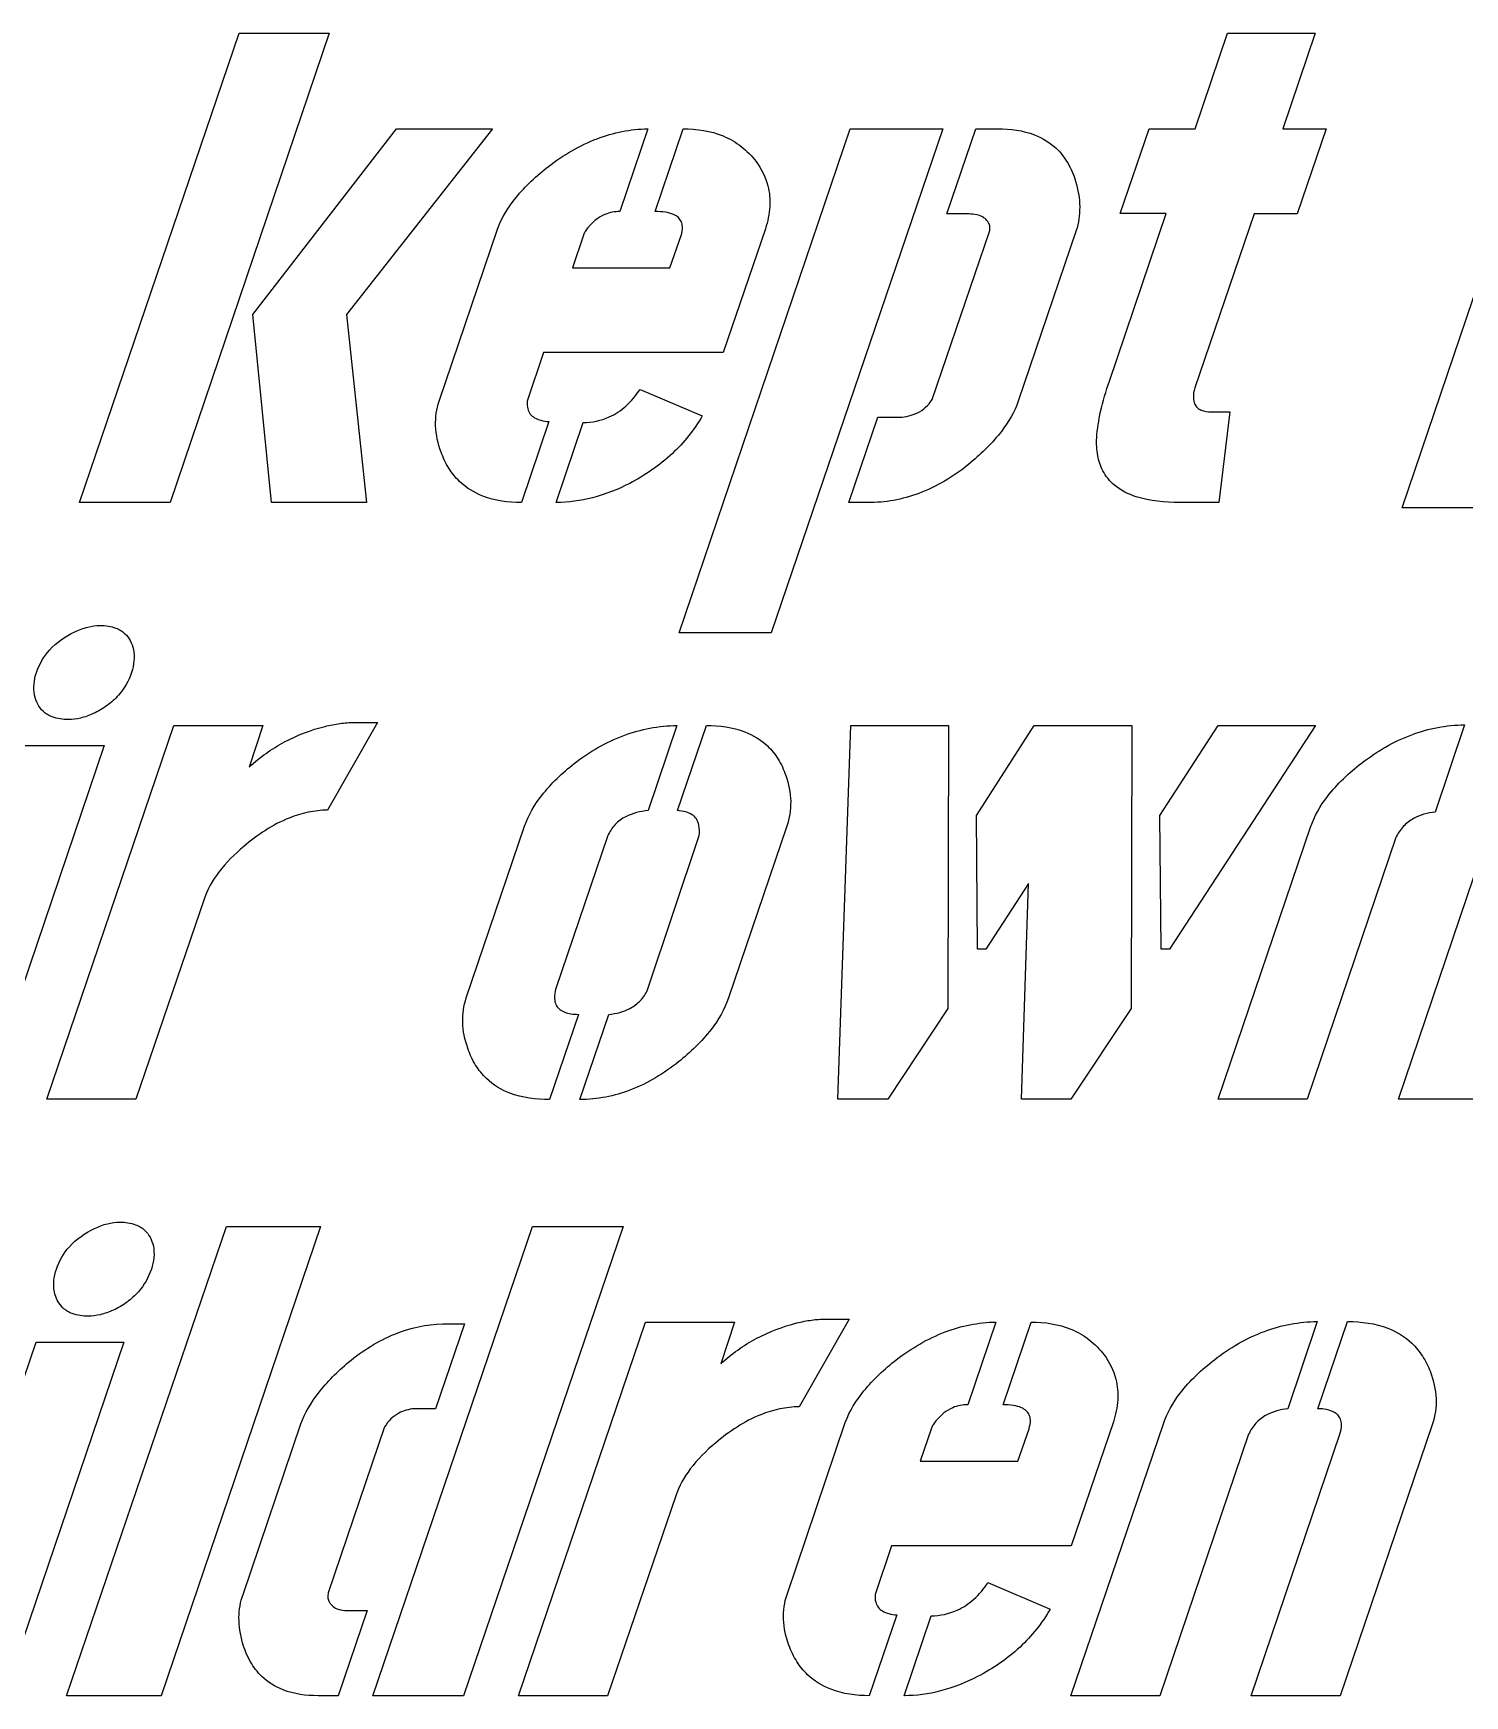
# Model space of a CAD drawing. Header units: inches. Extents: x 3.1 to 35.1, y -33.5 to 2.5.
# Drawn here: x 25.232 to 29.129, y -28.981 to -24.453 of the extents above; entities that cross this region are included whole.
import ezdxf

# ---------------------------------------------------------------- set-up
doc = ezdxf.new("R2010")
doc.units = ezdxf.units.IN
doc.header["$MEASUREMENT"] = 0

msp = doc.modelspace()

# ---------------------------------------------------------------- linework, layer by layer
for p, q in [((26.9053, -24.7135), (26.8293, -24.9389)), ((26.9253, -24.9389), (27.0013, -24.7135)), ((26.337, -25.4552), (26.4957, -24.9869)), ((27.679, -25.4512), (27.8351, -24.9936)), ((28.0713, -24.9909), (27.9138, -25.4552)), ((26.884, -25.4232), (27.0534, -25.4952)), ((26.6358, -25.5112), (26.5611, -25.7313)), ((26.6558, -25.7313), (26.7292, -25.5139)), ((26.9847, -26.3385), (26.906, -26.5706)), ((26.986, -26.5706), (27.0647, -26.3385)), ((29.1285, -26.3371), (29.0484, -26.5746)), ((26.411, -27.0802), (26.5698, -26.6133)), ((27.2835, -26.6133), (27.1247, -27.0802)), ((26.7966, -26.6386), (26.6552, -27.0548)), ((26.9046, -27.0588), (27.0447, -26.6386)), ((26.7165, -27.1255), (26.6378, -27.3577)), ((26.7205, -27.3577), (26.7992, -27.1255)), ((27.8525, -27.9635), (27.7764, -28.1889)), ((27.8725, -28.1889), (27.9485, -27.9635)), ((28.7276, -27.9621), (28.6476, -28.1996)), ((28.7289, -28.1996), (28.8103, -27.9621)), ((25.8034, -28.7052), (25.9608, -28.2409)), ((26.1889, -28.2489), (26.0355, -28.7012)), ((27.2842, -28.7052), (27.4429, -28.2369)), ((27.8311, -28.6732), (28.0005, -28.7452)), ((27.583, -28.7612), (27.5083, -28.9813)), ((27.603, -28.9813), (27.6764, -28.7639))]:
    msp.add_line(p, q)
for points in [[(25.7927, -24.4533), (26.0382, -24.4533), (25.6046, -25.7313), (25.3578, -25.7313)], [(26.2209, -24.7135), (26.4824, -24.7135), (26.0849, -25.2191), (26.1396, -25.7313), (25.8807, -25.7313), (25.8301, -25.2191)], [(27.4563, -24.7135), (27.7084, -24.7135), (27.2415, -26.0862), (26.9907, -26.0862)], [(27.4583, -26.3385), (27.7237, -26.3385), (27.7224, -27.1095), (27.5583, -27.3563), (27.4222, -27.3563)], [(27.7998, -26.5839), (27.9572, -26.3385), (28.2227, -26.3385), (28.2213, -27.1095), (28.0572, -27.3563), (27.9225, -27.3563), (27.9412, -26.7694), (27.8251, -26.9481), (27.8024, -26.9481)], [(28.2987, -26.5839), (28.4575, -26.3385), (28.7229, -26.3385), (28.3254, -26.9481), (28.3027, -26.9481)], [(25.1864, -26.3932), (25.4252, -26.3932), (25.0983, -27.3563), (24.8582, -27.3563)], [(25.758, -27.7033), (26.0142, -27.7033), (25.5806, -28.9813), (25.3231, -28.9813)], [(26.5918, -27.7033), (26.8386, -27.7033), (26.4037, -28.9813), (26.1569, -28.9813)], [(25.2404, -28.0182), (25.4792, -28.0182), (25.1524, -28.9813), (24.9122, -28.9813)]]:
    msp.add_lwpolyline(points, close=True)
for points in [[(28.162, -25.4005), (28.3167, -24.9443), (28.1913, -24.9443), (28.27, -24.7135), (28.3954, -24.7135), (28.4835, -24.4533), (28.7223, -24.4533), (28.6342, -24.7135), (28.7516, -24.7135), (28.6729, -24.9456), (28.5555, -24.9456), (28.3941, -25.4192)], [(29.4253, -25.0323), (29.1825, -25.746), (28.9584, -25.746), (29.3973, -24.4533), (29.6201, -24.4533), (29.5174, -24.7575)], [(27.7791, -24.9456), (27.7191, -24.9456), (27.7978, -24.7135), (27.8578, -24.7135)], [(27.2255, -24.9856), (27.1107, -25.3231), (26.6211, -25.3231), (26.5771, -25.4552)], [(26.7305, -25.0029), (26.6999, -25.0923), (26.9653, -25.0923), (26.996, -25.0043)], [(28.4381, -25.4845), (28.4901, -25.4845), (28.4595, -25.7313), (28.3527, -25.7313)], [(27.5123, -25.7313), (27.4523, -25.7313), (27.531, -25.4992), (27.591, -25.4992)], [(25.6973, -26.812), (25.5119, -27.3563), (25.2691, -27.3563), (25.6146, -26.3385), (25.8574, -26.3385), (25.8201, -26.4519)], [(26.1055, -26.3305), (26.1696, -26.3305), (26.0335, -26.5693)], [(28.9417, -26.644), (28.7003, -27.3563), (28.4575, -27.3563), (28.7096, -26.6159)], [(29.442, -26.6159), (29.1912, -27.3563), (28.9484, -27.3563), (29.1898, -26.644)], [(26.3477, -27.9688), (26.4064, -27.9688), (26.3277, -28.1996), (26.269, -28.1996)], [(26.9813, -28.437), (26.7959, -28.9813), (26.5531, -28.9813), (26.8986, -27.9635), (27.1414, -27.9635), (27.1041, -28.0769)], [(27.3896, -27.9555), (27.4536, -27.9555), (27.3175, -28.1943)], [(28.1726, -28.2356), (28.0579, -28.5731), (27.5683, -28.5731), (27.5243, -28.7052)], [(27.6777, -28.2529), (27.647, -28.3423), (27.9125, -28.3423), (27.9432, -28.2543)], [(28.5408, -28.269), (28.2994, -28.9813), (28.0566, -28.9813), (28.3087, -28.2409)], [(29.0411, -28.2409), (28.7903, -28.9813), (28.5475, -28.9813), (28.789, -28.269)], [(26.0862, -28.7492), (26.1409, -28.7492), (26.0622, -28.9813), (26.0075, -28.9813)]]:
    msp.add_lwpolyline(points)
for points, knots in [([(26.6345, -24.8162), (26.6752, -24.785), (26.7196, -24.7587), (26.8119, -24.7236), (26.8578, -24.7144), (26.9053, -24.7135)], [0, 0, 0, 0, 0.3909347, 0.3909347, 0.7525892, 0.7525892, 0.7525892, 0.7525892]), ([(27.0013, -24.7135), (27.0385, -24.7135), (27.0757, -24.7189), (27.1278, -24.7404), (27.1444, -24.7499), (27.1749, -24.7736), (27.1884, -24.7874), (27.2001, -24.8028)], [0, 0, 0, 0, 0.2832723, 0.2832723, 0.4295154, 0.4295154, 0.577475, 0.577475, 0.577475, 0.577475]), ([(27.8578, -24.7135), (27.8917, -24.7135), (27.9264, -24.7178), (27.9804, -24.7387), (28.0005, -24.7511), (28.0299, -24.7792), (28.04, -24.7923), (28.0576, -24.8222), (28.0646, -24.839), (28.0699, -24.8562)], [0, 0, 0, 0, 0.2585069, 0.2585069, 0.440909, 0.440909, 0.5678476, 0.5678476, 0.7052687, 0.7052687, 0.7052687, 0.7052687]), ([(27.2001, -24.8028), (27.215, -24.8229), (27.2261, -24.8448), (27.2368, -24.8874), (27.2383, -24.9061), (27.236, -24.9456), (27.2318, -24.966), (27.2255, -24.9856)], [0, 0, 0, 0, 0.1902216, 0.1902216, 0.3344606, 0.3344606, 0.4917357, 0.4917357, 0.4917357, 0.4917357]), ([(26.4957, -24.9869), (26.5073, -24.9556), (26.5254, -24.9268), (26.5719, -24.8695), (26.6028, -24.8412), (26.6345, -24.8162)], [0, 0, 0, 0, 0.2547163, 0.2547163, 0.5628556, 0.5628556, 0.5628556, 0.5628556]), ([(28.0699, -24.8562), (28.0766, -24.8791), (28.0807, -24.9027), (28.0811, -24.9485), (28.0781, -24.9701), (28.0713, -24.9909)], [0, 0, 0, 0, 0.181684, 0.181684, 0.3490941, 0.3490941, 0.3490941, 0.3490941]), ([(26.8293, -24.9389), (26.8151, -24.9389), (26.8014, -24.9413), (26.7796, -24.9504), (26.7715, -24.9553), (26.756, -24.9675), (26.7489, -24.9749), (26.7425, -24.9829)], [0, 0, 0, 0, 0.1076722, 0.1076722, 0.1801889, 0.1801889, 0.2580855, 0.2580855, 0.2580855, 0.2580855]), ([(26.996, -25.0043), (26.9983, -24.9966), (27, -24.9883), (26.9993, -24.9753), (26.9983, -24.9704), (26.9942, -24.9618), (26.9916, -24.9583), (26.9845, -24.9517), (26.9799, -24.9489), (26.9683, -24.9439), (26.9608, -24.9421), (26.9443, -24.9394), (26.9346, -24.9389), (26.9253, -24.9389)], [0, 0, 0, 0, 0.0608787, 0.0608787, 0.0994011, 0.0994011, 0.1331243, 0.1331243, 0.173307, 0.173307, 0.2293628, 0.2293628, 0.3002935, 0.3002935, 0.3002935, 0.3002935]), ([(27.8191, -24.9549), (27.8135, -24.9517), (27.8074, -24.9494), (27.7939, -24.9462), (27.7865, -24.9456), (27.7791, -24.9456)], [0, 0, 0, 0, 0.0494699, 0.0494699, 0.1056459, 0.1056459, 0.1056459, 0.1056459]), ([(26.7425, -24.9829), (26.7397, -24.9861), (26.7371, -24.9896), (26.7331, -24.9963), (26.7315, -24.9996), (26.7305, -25.0029)], [0, 0, 0, 0, 0.03242563, 0.03242563, 0.0592663, 0.0592663, 0.0592663, 0.0592663]), ([(27.8351, -24.9936), (27.8364, -24.9894), (27.8369, -24.985), (27.8361, -24.9768), (27.835, -24.9732), (27.8316, -24.967), (27.8297, -24.9644), (27.825, -24.9594), (27.8221, -24.957), (27.8191, -24.9549)], [0, 0, 0, 0, 0.0337217, 0.0337217, 0.0627349, 0.0627349, 0.0873139, 0.0873139, 0.1152627, 0.1152627, 0.1152627, 0.1152627]), ([(28.1273, -25.5552), (28.1287, -25.5314), (28.1327, -25.5071), (28.1442, -25.4559), (28.1527, -25.4276), (28.162, -25.4005)], [0, 0, 0, 0, 0.1818206, 0.1818206, 0.4005944, 0.4005944, 0.4005944, 0.4005944]), ([(26.7292, -25.5139), (26.7538, -25.5132), (26.7776, -25.5084), (26.8169, -25.4909), (26.832, -25.4808), (26.8605, -25.4553), (26.8731, -25.4398), (26.884, -25.4232)], [0, 0, 0, 0, 0.1875295, 0.1875295, 0.3274403, 0.3274403, 0.4788506, 0.4788506, 0.4788506, 0.4788506]), ([(28.3941, -25.4192), (28.3917, -25.428), (28.3899, -25.4379), (28.3906, -25.4525), (28.3916, -25.4579), (28.3956, -25.4667), (28.3979, -25.47), (28.4042, -25.4759), (28.4079, -25.4781), (28.4197, -25.483), (28.4288, -25.4843), (28.4381, -25.4845)], [0, 0, 0, 0, 0.0700841, 0.0700841, 0.1113124, 0.1113124, 0.1432088, 0.1432088, 0.1763216, 0.1763216, 0.2400763, 0.2400763, 0.2400763, 0.2400763]), ([(26.3423, -25.5939), (26.334, -25.5709), (26.3286, -25.547), (26.3268, -25.4995), (26.3298, -25.4771), (26.337, -25.4552)], [0, 0, 0, 0, 0.1864938, 0.1864938, 0.3619601, 0.3619601, 0.3619601, 0.3619601]), ([(26.5771, -25.4552), (26.5764, -25.4623), (26.5766, -25.4697), (26.5799, -25.4816), (26.5821, -25.4863), (26.5885, -25.4945), (26.5925, -25.4978), (26.6021, -25.5036), (26.6079, -25.5059), (26.6209, -25.5095), (26.6285, -25.5106), (26.6358, -25.5112)], [0, 0, 0, 0, 0.0546635, 0.0546635, 0.0945088, 0.0945088, 0.1339953, 0.1339953, 0.1804319, 0.1804319, 0.2366498, 0.2366498, 0.2366498, 0.2366498]), ([(27.591, -25.4992), (27.6077, -25.4981), (27.6242, -25.4946), (27.6473, -25.4832), (27.6548, -25.4782), (27.6683, -25.466), (27.6741, -25.4589), (27.679, -25.4512)], [0, 0, 0, 0, 0.127436, 0.127436, 0.1963166, 0.1963166, 0.2662538, 0.2662538, 0.2662538, 0.2662538]), ([(27.9138, -25.4552), (27.9036, -25.485), (27.887, -25.5126), (27.8442, -25.5684), (27.8153, -25.5968), (27.7858, -25.6219)], [0, 0, 0, 0, 0.2398471, 0.2398471, 0.5360238, 0.5360238, 0.5360238, 0.5360238]), ([(27.0534, -25.4952), (27.0313, -25.5339), (27.0039, -25.5683), (26.9368, -25.6308), (26.8977, -25.6574), (26.8559, -25.6793)], [0, 0, 0, 0, 0.3390638, 0.3390638, 0.6988259, 0.6988259, 0.6988259, 0.6988259]), ([(28.3527, -25.7313), (28.3139, -25.7313), (28.2718, -25.7277), (28.2136, -25.7087), (28.1932, -25.6988), (28.1628, -25.6733), (28.152, -25.6601), (28.1374, -25.6319), (28.1329, -25.6181), (28.1273, -25.5879), (28.1265, -25.5715), (28.1273, -25.5552)], [0, 0, 0, 0, 0.2956039, 0.2956039, 0.4654521, 0.4654521, 0.5971207, 0.5971207, 0.707052, 0.707052, 0.8304993, 0.8304993, 0.8304993, 0.8304993]), ([(26.5611, -25.7313), (26.5255, -25.7313), (26.4892, -25.7267), (26.4324, -25.7046), (26.4112, -25.6916), (26.3818, -25.6633), (26.3722, -25.6513), (26.3551, -25.6243), (26.348, -25.6094), (26.3423, -25.5939)], [0, 0, 0, 0, 0.2710846, 0.2710846, 0.4640273, 0.4640273, 0.5815354, 0.5815354, 0.7070764, 0.7070764, 0.7070764, 0.7070764]), ([(27.7858, -25.6219), (27.745, -25.6553), (27.7002, -25.6838), (27.6067, -25.7212), (27.5604, -25.7309), (27.5123, -25.7313)], [0, 0, 0, 0, 0.4009465, 0.4009465, 0.7672861, 0.7672861, 0.7672861, 0.7672861]), ([(26.8559, -25.6793), (26.8236, -25.6957), (26.7897, -25.7092), (26.7222, -25.7267), (26.6893, -25.7313), (26.6558, -25.7313)], [0, 0, 0, 0, 0.2765005, 0.2765005, 0.5311561, 0.5311561, 0.5311561, 0.5311561]), ([(25.3451, -26.0837), (25.3565, -26.0782), (25.3683, -26.0737), (25.3916, -26.0679), (25.403, -26.0663), (25.4145, -26.0663)], [0, 0, 0, 0, 0.0957941, 0.0957941, 0.1834106, 0.1834106, 0.1834106, 0.1834106]), ([(25.4145, -26.0663), (25.4289, -26.0663), (25.4436, -26.0681), (25.4664, -26.0769), (25.4748, -26.082), (25.4877, -26.0943), (25.4924, -26.1006), (25.5002, -26.1151), (25.5032, -26.1233), (25.5052, -26.1317)], [0, 0, 0, 0, 0.1094762, 0.1094762, 0.1854695, 0.1854695, 0.2454282, 0.2454282, 0.3112231, 0.3112231, 0.3112231, 0.3112231]), ([(25.2411, -26.1944), (25.2489, -26.1717), (25.2607, -26.1513), (25.2957, -26.1121), (25.3193, -26.0959), (25.3451, -26.0837)], [0, 0, 0, 0, 0.1827535, 0.1827535, 0.4008304, 0.4008304, 0.4008304, 0.4008304]), ([(25.5052, -26.1317), (25.507, -26.142), (25.5074, -26.1523), (25.5056, -26.1735), (25.5033, -26.1841), (25.4999, -26.1944)], [0, 0, 0, 0, 0.0795083, 0.0795083, 0.1622016, 0.1622016, 0.1622016, 0.1622016]), ([(25.2357, -26.2557), (25.2339, -26.2458), (25.2335, -26.2358), (25.2353, -26.215), (25.2377, -26.2046), (25.2411, -26.1944)], [0, 0, 0, 0, 0.0769743, 0.0769743, 0.1587379, 0.1587379, 0.1587379, 0.1587379]), ([(25.4999, -26.1944), (25.4921, -26.2174), (25.4803, -26.2381), (25.4551, -26.2667), (25.4449, -26.2759), (25.4219, -26.2927), (25.4091, -26.3001), (25.3958, -26.3064)], [0, 0, 0, 0, 0.1851039, 0.1851039, 0.2901801, 0.2901801, 0.4024221, 0.4024221, 0.4024221, 0.4024221]), ([(25.3278, -26.3225), (25.3131, -26.3225), (25.2979, -26.3206), (25.2748, -26.3119), (25.2663, -26.3068), (25.2532, -26.2944), (25.2484, -26.288), (25.2405, -26.2729), (25.2376, -26.2644), (25.2357, -26.2557)], [0, 0, 0, 0, 0.1120324, 0.1120324, 0.1880617, 0.1880617, 0.2497063, 0.2497063, 0.3173647, 0.3173647, 0.3173647, 0.3173647]), ([(25.3958, -26.3064), (25.3846, -26.3115), (25.3728, -26.3156), (25.35, -26.321), (25.3389, -26.3225), (25.3278, -26.3225)], [0, 0, 0, 0, 0.0940052, 0.0940052, 0.1788294, 0.1788294, 0.1788294, 0.1788294]), ([(25.8201, -26.4519), (25.8494, -26.4251), (25.8815, -26.4022), (25.9514, -26.3647), (25.9883, -26.3508), (26.0268, -26.3411)], [0, 0, 0, 0, 0.3023699, 0.3023699, 0.6049017, 0.6049017, 0.6049017, 0.6049017]), ([(26.0268, -26.3411), (26.0401, -26.3377), (26.0536, -26.335), (26.0799, -26.3314), (26.0927, -26.3305), (26.1055, -26.3305)], [0, 0, 0, 0, 0.104504, 0.104504, 0.2022604, 0.2022604, 0.2022604, 0.2022604]), ([(26.7045, -26.4425), (26.7459, -26.4105), (26.7909, -26.384), (26.8866, -26.3485), (26.9349, -26.3394), (26.9847, -26.3385)], [0, 0, 0, 0, 0.3985626, 0.3985626, 0.778081, 0.778081, 0.778081, 0.778081]), ([(27.0647, -26.3385), (27.1, -26.3385), (27.1362, -26.343), (27.1922, -26.3646), (27.213, -26.3773), (27.242, -26.405), (27.2516, -26.417), (27.2684, -26.444), (27.2754, -26.459), (27.2808, -26.4745)], [0, 0, 0, 0, 0.2689088, 0.2689088, 0.4572179, 0.4572179, 0.5745393, 0.5745393, 0.6998636, 0.6998636, 0.6998636, 0.6998636]), ([(28.8483, -26.4412), (28.8901, -26.409), (28.9356, -26.3822), (29.0313, -26.3466), (29.0791, -26.3376), (29.1285, -26.3371)], [0, 0, 0, 0, 0.4017642, 0.4017642, 0.7778119, 0.7778119, 0.7778119, 0.7778119]), ([(26.5698, -26.6133), (26.5801, -26.5827), (26.5968, -26.5546), (26.6418, -26.4969), (26.6727, -26.4679), (26.7045, -26.4425)], [0, 0, 0, 0, 0.2461082, 0.2461082, 0.55703, 0.55703, 0.55703, 0.55703]), ([(28.7096, -26.6159), (28.7196, -26.5855), (28.7359, -26.5575), (28.7816, -26.498), (28.8145, -26.4676), (28.8483, -26.4412)], [0, 0, 0, 0, 0.2441904, 0.2441904, 0.571882, 0.571882, 0.571882, 0.571882]), ([(27.2808, -26.4745), (27.2888, -26.4976), (27.2937, -26.5215), (27.2946, -26.569), (27.2911, -26.5915), (27.2835, -26.6133)], [0, 0, 0, 0, 0.1859529, 0.1859529, 0.3619187, 0.3619187, 0.3619187, 0.3619187]), ([(26.0335, -26.5693), (25.9974, -26.5697), (25.9625, -26.5774), (25.8838, -26.6088), (25.8424, -26.6366), (25.8054, -26.668)], [0, 0, 0, 0, 0.2753079, 0.2753079, 0.6454451, 0.6454451, 0.6454451, 0.6454451]), ([(26.906, -26.5706), (26.885, -26.5726), (26.8638, -26.5774), (26.8343, -26.5927), (26.8246, -26.5998), (26.808, -26.6175), (26.8015, -26.6275), (26.7966, -26.6386)], [0, 0, 0, 0, 0.160242, 0.160242, 0.2527267, 0.2527267, 0.3450006, 0.3450006, 0.3450006, 0.3450006]), ([(27.0447, -26.6386), (27.0461, -26.6292), (27.0464, -26.6193), (27.0432, -26.604), (27.041, -26.5983), (27.0344, -26.5887), (27.0305, -26.5849), (27.0207, -26.5783), (27.0147, -26.5759), (27.0013, -26.5721), (26.9936, -26.571), (26.986, -26.5706)], [0, 0, 0, 0, 0.072211, 0.072211, 0.1189479, 0.1189479, 0.1607822, 0.1607822, 0.2089887, 0.2089887, 0.2667635, 0.2667635, 0.2667635, 0.2667635]), ([(29.0484, -26.5746), (29.0281, -26.577), (29.0078, -26.5822), (28.9794, -26.5979), (28.9699, -26.6051), (28.9534, -26.6229), (28.9469, -26.6329), (28.9417, -26.644)], [0, 0, 0, 0, 0.1560635, 0.1560635, 0.2476513, 0.2476513, 0.3401971, 0.3401971, 0.3401971, 0.3401971]), ([(25.8054, -26.668), (25.7804, -26.689), (25.7566, -26.7125), (25.7202, -26.7611), (25.7063, -26.7855), (25.6973, -26.812)], [0, 0, 0, 0, 0.2487959, 0.2487959, 0.462033, 0.462033, 0.462033, 0.462033]), ([(26.6552, -27.0548), (26.6526, -27.0637), (26.6508, -27.0734), (26.6516, -27.0884), (26.6528, -27.0939), (26.6572, -27.1034), (26.66, -27.1071), (26.6676, -27.114), (26.6723, -27.1167), (26.6886, -27.1236), (26.7026, -27.1253), (26.7165, -27.1255)], [0, 0, 0, 0, 0.0704499, 0.0704499, 0.1135772, 0.1135772, 0.1499857, 0.1499857, 0.1909354, 0.1909354, 0.2848872, 0.2848872, 0.2848872, 0.2848872]), ([(26.7992, -27.1255), (26.8191, -27.1235), (26.8389, -27.1187), (26.8671, -27.1038), (26.8765, -27.0968), (26.8929, -27.0795), (26.8995, -27.0697), (26.9046, -27.0588)], [0, 0, 0, 0, 0.1521388, 0.1521388, 0.2423655, 0.2423655, 0.3335814, 0.3335814, 0.3335814, 0.3335814]), ([(26.415, -27.2176), (26.4071, -27.1946), (26.4021, -27.1708), (26.4007, -27.1239), (26.4039, -27.1017), (26.411, -27.0802)], [0, 0, 0, 0, 0.1849979, 0.1849979, 0.3579647, 0.3579647, 0.3579647, 0.3579647]), ([(27.1247, -27.0802), (27.1144, -27.1117), (27.0976, -27.1406), (27.0522, -27.1996), (27.021, -27.2291), (26.9887, -27.2549)], [0, 0, 0, 0, 0.2524055, 0.2524055, 0.5679557, 0.5679557, 0.5679557, 0.5679557]), ([(26.6378, -27.3577), (26.6013, -27.3577), (26.5637, -27.3531), (26.506, -27.3309), (26.4847, -27.318), (26.4548, -27.2896), (26.4449, -27.2772), (26.4276, -27.2492), (26.4206, -27.2337), (26.415, -27.2176)], [0, 0, 0, 0, 0.2783594, 0.2783594, 0.4708585, 0.4708585, 0.592179, 0.592179, 0.7216749, 0.7216749, 0.7216749, 0.7216749]), ([(26.9887, -27.2549), (26.9491, -27.2866), (26.9057, -27.3132), (26.8139, -27.3483), (26.768, -27.3572), (26.7205, -27.3577)], [0, 0, 0, 0, 0.3865927, 0.3865927, 0.7484413, 0.7484413, 0.7484413, 0.7484413]), ([(25.2951, -27.8194), (25.3029, -27.7967), (25.3147, -27.7763), (25.3497, -27.7371), (25.3733, -27.7209), (25.3992, -27.7087)], [0, 0, 0, 0, 0.1827535, 0.1827535, 0.4008304, 0.4008304, 0.4008304, 0.4008304]), ([(25.3992, -27.7087), (25.4105, -27.7032), (25.4223, -27.6987), (25.4457, -27.6929), (25.457, -27.6913), (25.4685, -27.6913)], [0, 0, 0, 0, 0.0957941, 0.0957941, 0.1834106, 0.1834106, 0.1834106, 0.1834106]), ([(25.4685, -27.6913), (25.4829, -27.6913), (25.4976, -27.6931), (25.5204, -27.7019), (25.5288, -27.707), (25.5417, -27.7193), (25.5464, -27.7256), (25.5543, -27.7401), (25.5572, -27.7483), (25.5592, -27.7567)], [0, 0, 0, 0, 0.1094762, 0.1094762, 0.1854695, 0.1854695, 0.2454282, 0.2454282, 0.3112231, 0.3112231, 0.3112231, 0.3112231]), ([(25.5592, -27.7567), (25.561, -27.767), (25.5615, -27.7773), (25.5597, -27.7985), (25.5573, -27.8091), (25.5539, -27.8194)], [0, 0, 0, 0, 0.0795083, 0.0795083, 0.1622016, 0.1622016, 0.1622016, 0.1622016]), ([(25.2898, -27.8808), (25.288, -27.8708), (25.2876, -27.8608), (25.2894, -27.84), (25.2917, -27.8296), (25.2951, -27.8194)], [0, 0, 0, 0, 0.0769743, 0.0769743, 0.1587379, 0.1587379, 0.1587379, 0.1587379]), ([(25.5539, -27.8194), (25.5461, -27.8424), (25.5344, -27.8631), (25.5092, -27.8917), (25.4989, -27.9009), (25.4759, -27.9177), (25.4632, -27.9251), (25.4499, -27.9314)], [0, 0, 0, 0, 0.1851039, 0.1851039, 0.2901801, 0.2901801, 0.4024221, 0.4024221, 0.4024221, 0.4024221]), ([(25.3818, -27.9475), (25.3671, -27.9475), (25.3519, -27.9456), (25.3288, -27.9369), (25.3204, -27.9318), (25.3072, -27.9194), (25.3025, -27.913), (25.2945, -27.8979), (25.2917, -27.8894), (25.2898, -27.8808)], [0, 0, 0, 0, 0.1120324, 0.1120324, 0.1880617, 0.1880617, 0.2497063, 0.2497063, 0.3173647, 0.3173647, 0.3173647, 0.3173647]), ([(25.4499, -27.9314), (25.4386, -27.9365), (25.4268, -27.9406), (25.404, -27.946), (25.393, -27.9475), (25.3818, -27.9475)], [0, 0, 0, 0, 0.0940052, 0.0940052, 0.1788294, 0.1788294, 0.1788294, 0.1788294]), ([(26.0902, -28.0729), (26.1285, -28.0415), (26.1707, -28.0147), (26.2586, -27.9791), (26.3023, -27.9697), (26.3477, -27.9688)], [0, 0, 0, 0, 0.3773323, 0.3773323, 0.7228681, 0.7228681, 0.7228681, 0.7228681]), ([(27.1041, -28.0769), (27.1334, -28.0501), (27.1655, -28.0272), (27.2355, -27.9897), (27.2723, -27.9758), (27.3108, -27.9661)], [0, 0, 0, 0, 0.3023699, 0.3023699, 0.6049017, 0.6049017, 0.6049017, 0.6049017]), ([(27.3108, -27.9661), (27.3241, -27.9627), (27.3376, -27.96), (27.3639, -27.9564), (27.3767, -27.9555), (27.3896, -27.9555)], [0, 0, 0, 0, 0.104504, 0.104504, 0.2022604, 0.2022604, 0.2022604, 0.2022604]), ([(27.5817, -28.0662), (27.6224, -28.035), (27.6668, -28.0087), (27.7591, -27.9736), (27.805, -27.9644), (27.8525, -27.9635)], [0, 0, 0, 0, 0.3909347, 0.3909347, 0.7525892, 0.7525892, 0.7525892, 0.7525892]), ([(27.9485, -27.9635), (27.9857, -27.9635), (28.0229, -27.9689), (28.075, -27.9904), (28.0915, -27.9999), (28.1221, -28.0236), (28.1355, -28.0374), (28.1473, -28.0528)], [0, 0, 0, 0, 0.2832723, 0.2832723, 0.4295154, 0.4295154, 0.577475, 0.577475, 0.577475, 0.577475]), ([(28.4475, -28.0662), (28.4892, -28.034), (28.5348, -28.0072), (28.6305, -27.9716), (28.6782, -27.9626), (28.7276, -27.9621)], [0, 0, 0, 0, 0.4017642, 0.4017642, 0.7778119, 0.7778119, 0.7778119, 0.7778119]), ([(28.8103, -27.9621), (28.8474, -27.9621), (28.8853, -27.9669), (28.9443, -27.9898), (28.9663, -28.0033), (28.9962, -28.032), (29.0057, -28.0437), (29.0228, -28.07), (29.0299, -28.0845), (29.0358, -28.0995)], [0, 0, 0, 0, 0.2823979, 0.2823979, 0.4822479, 0.4822479, 0.5978415, 0.5978415, 0.7206222, 0.7206222, 0.7206222, 0.7206222]), ([(25.9608, -28.2409), (25.9719, -28.2106), (25.9888, -28.1825), (26.0322, -28.1262), (26.0607, -28.098), (26.0902, -28.0729)], [0, 0, 0, 0, 0.2461262, 0.2461262, 0.5419282, 0.5419282, 0.5419282, 0.5419282]), ([(27.4429, -28.2369), (27.4545, -28.2056), (27.4725, -28.1768), (27.5191, -28.1195), (27.5499, -28.0912), (27.5817, -28.0662)], [0, 0, 0, 0, 0.2547163, 0.2547163, 0.5628556, 0.5628556, 0.5628556, 0.5628556]), ([(28.1473, -28.0528), (28.1622, -28.0729), (28.1732, -28.0948), (28.1839, -28.1374), (28.1855, -28.1561), (28.1832, -28.1956), (28.1789, -28.216), (28.1726, -28.2356)], [0, 0, 0, 0, 0.1902216, 0.1902216, 0.3344606, 0.3344606, 0.4917357, 0.4917357, 0.4917357, 0.4917357]), ([(28.3087, -28.2409), (28.3187, -28.2105), (28.335, -28.1825), (28.3807, -28.123), (28.4136, -28.0926), (28.4475, -28.0662)], [0, 0, 0, 0, 0.2441904, 0.2441904, 0.571882, 0.571882, 0.571882, 0.571882]), ([(29.0358, -28.0995), (29.0445, -28.1229), (29.0502, -28.1473), (29.052, -28.1958), (29.0487, -28.2187), (29.0411, -28.2409)], [0, 0, 0, 0, 0.1903067, 0.1903067, 0.3696106, 0.3696106, 0.3696106, 0.3696106]), ([(26.269, -28.1996), (26.2544, -28.201), (26.2403, -28.2048), (26.2195, -28.2158), (26.2124, -28.221), (26.1994, -28.2337), (26.1937, -28.241), (26.1889, -28.2489)], [0, 0, 0, 0, 0.1114576, 0.1114576, 0.1792602, 0.1792602, 0.2499428, 0.2499428, 0.2499428, 0.2499428]), ([(27.3175, -28.1943), (27.2814, -28.1947), (27.2465, -28.2024), (27.1678, -28.2338), (27.1264, -28.2616), (27.0894, -28.293)], [0, 0, 0, 0, 0.2753079, 0.2753079, 0.6454451, 0.6454451, 0.6454451, 0.6454451]), ([(27.7764, -28.1889), (27.7623, -28.1889), (27.7486, -28.1913), (27.7268, -28.2004), (27.7187, -28.2053), (27.7032, -28.2175), (27.696, -28.2249), (27.6897, -28.2329)], [0, 0, 0, 0, 0.1076722, 0.1076722, 0.1801889, 0.1801889, 0.2580855, 0.2580855, 0.2580855, 0.2580855]), ([(27.9432, -28.2543), (27.9455, -28.2466), (27.9471, -28.2383), (27.9465, -28.2253), (27.9454, -28.2204), (27.9414, -28.2118), (27.9388, -28.2083), (27.9316, -28.2017), (27.9271, -28.1989), (27.9155, -28.1939), (27.908, -28.1921), (27.8915, -28.1894), (27.8818, -28.1889), (27.8725, -28.1889)], [0, 0, 0, 0, 0.0608787, 0.0608787, 0.0994011, 0.0994011, 0.1331243, 0.1331243, 0.173307, 0.173307, 0.2293628, 0.2293628, 0.3002935, 0.3002935, 0.3002935, 0.3002935]), ([(28.6476, -28.1996), (28.6272, -28.202), (28.607, -28.2072), (28.5785, -28.2229), (28.569, -28.2301), (28.5526, -28.2479), (28.546, -28.2579), (28.5408, -28.269)], [0, 0, 0, 0, 0.1560635, 0.1560635, 0.2476513, 0.2476513, 0.3401971, 0.3401971, 0.3401971, 0.3401971]), ([(28.7463, -28.2009), (28.7435, -28.2005), (28.7407, -28.2001), (28.7349, -28.1997), (28.7319, -28.1996), (28.7289, -28.1996)], [0, 0, 0, 0, 0.02131891, 0.02131891, 0.04418836, 0.04418836, 0.04418836, 0.04418836]), ([(28.789, -28.269), (28.7918, -28.2608), (28.7939, -28.2517), (28.7938, -28.2377), (28.7929, -28.2325), (28.7891, -28.2234), (28.7866, -28.2197), (28.7798, -28.2129), (28.7754, -28.2101), (28.7632, -28.2043), (28.7546, -28.2022), (28.7463, -28.2009)], [0, 0, 0, 0, 0.0660233, 0.0660233, 0.1066, 0.1066, 0.1410144, 0.1410144, 0.1800168, 0.1800168, 0.2438574, 0.2438574, 0.2438574, 0.2438574]), ([(27.6897, -28.2329), (27.6869, -28.2361), (27.6842, -28.2396), (27.6802, -28.2463), (27.6787, -28.2496), (27.6777, -28.2529)], [0, 0, 0, 0, 0.03242563, 0.03242563, 0.0592663, 0.0592663, 0.0592663, 0.0592663]), ([(27.0894, -28.293), (27.0644, -28.314), (27.0406, -28.3375), (27.0042, -28.3861), (26.9903, -28.4105), (26.9813, -28.437)], [0, 0, 0, 0, 0.2487959, 0.2487959, 0.462033, 0.462033, 0.462033, 0.462033]), ([(25.802, -28.8373), (25.7958, -28.8148), (25.7921, -28.7916), (25.7926, -28.7466), (25.7961, -28.7256), (25.8034, -28.7052)], [0, 0, 0, 0, 0.177942, 0.177942, 0.3426327, 0.3426327, 0.3426327, 0.3426327]), ([(26.0355, -28.7012), (26.0342, -28.705), (26.0336, -28.709), (26.0342, -28.7167), (26.0352, -28.7202), (26.0381, -28.7263), (26.0397, -28.7288), (26.0438, -28.7338), (26.0462, -28.7363), (26.0488, -28.7385)], [0, 0, 0, 0, 0.0308255, 0.0308255, 0.0590168, 0.0590168, 0.082026, 0.082026, 0.1081704, 0.1081704, 0.1081704, 0.1081704]), ([(27.2895, -28.8439), (27.2811, -28.8209), (27.2758, -28.797), (27.2739, -28.7495), (27.277, -28.7271), (27.2842, -28.7052)], [0, 0, 0, 0, 0.1864938, 0.1864938, 0.3619601, 0.3619601, 0.3619601, 0.3619601]), ([(27.5243, -28.7052), (27.5235, -28.7123), (27.5237, -28.7197), (27.527, -28.7316), (27.5293, -28.7363), (27.5357, -28.7445), (27.5397, -28.7478), (27.5493, -28.7536), (27.5551, -28.7559), (27.5681, -28.7595), (27.5756, -28.7606), (27.583, -28.7612)], [0, 0, 0, 0, 0.0546635, 0.0546635, 0.0945088, 0.0945088, 0.1339953, 0.1339953, 0.1804319, 0.1804319, 0.2366498, 0.2366498, 0.2366498, 0.2366498]), ([(27.6764, -28.7639), (27.701, -28.7632), (27.7248, -28.7584), (27.764, -28.7409), (27.7792, -28.7308), (27.8076, -28.7053), (27.8203, -28.6898), (27.8311, -28.6732)], [0, 0, 0, 0, 0.1875295, 0.1875295, 0.3274403, 0.3274403, 0.4788506, 0.4788506, 0.4788506, 0.4788506]), ([(26.0488, -28.7385), (26.053, -28.7419), (26.0577, -28.7442), (26.0702, -28.7484), (26.0784, -28.7492), (26.0862, -28.7492)], [0, 0, 0, 0, 0.0405309, 0.0405309, 0.1003683, 0.1003683, 0.1003683, 0.1003683]), ([(28.0005, -28.7452), (27.9785, -28.7839), (27.951, -28.8183), (27.884, -28.8808), (27.8449, -28.9074), (27.8031, -28.9293)], [0, 0, 0, 0, 0.3390638, 0.3390638, 0.6988259, 0.6988259, 0.6988259, 0.6988259]), ([(26.0075, -28.9813), (25.9752, -28.9813), (25.9424, -28.9771), (25.8907, -28.9569), (25.8713, -28.9448), (25.8423, -28.9168), (25.8321, -28.9034), (25.8143, -28.8725), (25.8073, -28.8551), (25.802, -28.8373)], [0, 0, 0, 0, 0.2456391, 0.2456391, 0.4226969, 0.4226969, 0.5523402, 0.5523402, 0.6940037, 0.6940037, 0.6940037, 0.6940037]), ([(27.5083, -28.9813), (27.4727, -28.9813), (27.4364, -28.9767), (27.3796, -28.9546), (27.3584, -28.9416), (27.329, -28.9133), (27.3194, -28.9013), (27.3023, -28.8743), (27.2952, -28.8594), (27.2895, -28.8439)], [0, 0, 0, 0, 0.2710846, 0.2710846, 0.4640273, 0.4640273, 0.5815354, 0.5815354, 0.7070764, 0.7070764, 0.7070764, 0.7070764]), ([(27.8031, -28.9293), (27.7707, -28.9457), (27.7368, -28.9592), (27.6694, -28.9767), (27.6364, -28.9813), (27.603, -28.9813)], [0, 0, 0, 0, 0.2765005, 0.2765005, 0.5311561, 0.5311561, 0.5311561, 0.5311561])]:
    msp.add_open_spline(points, degree=3, knots=knots)

doc.saveas('drawing.dxf')
